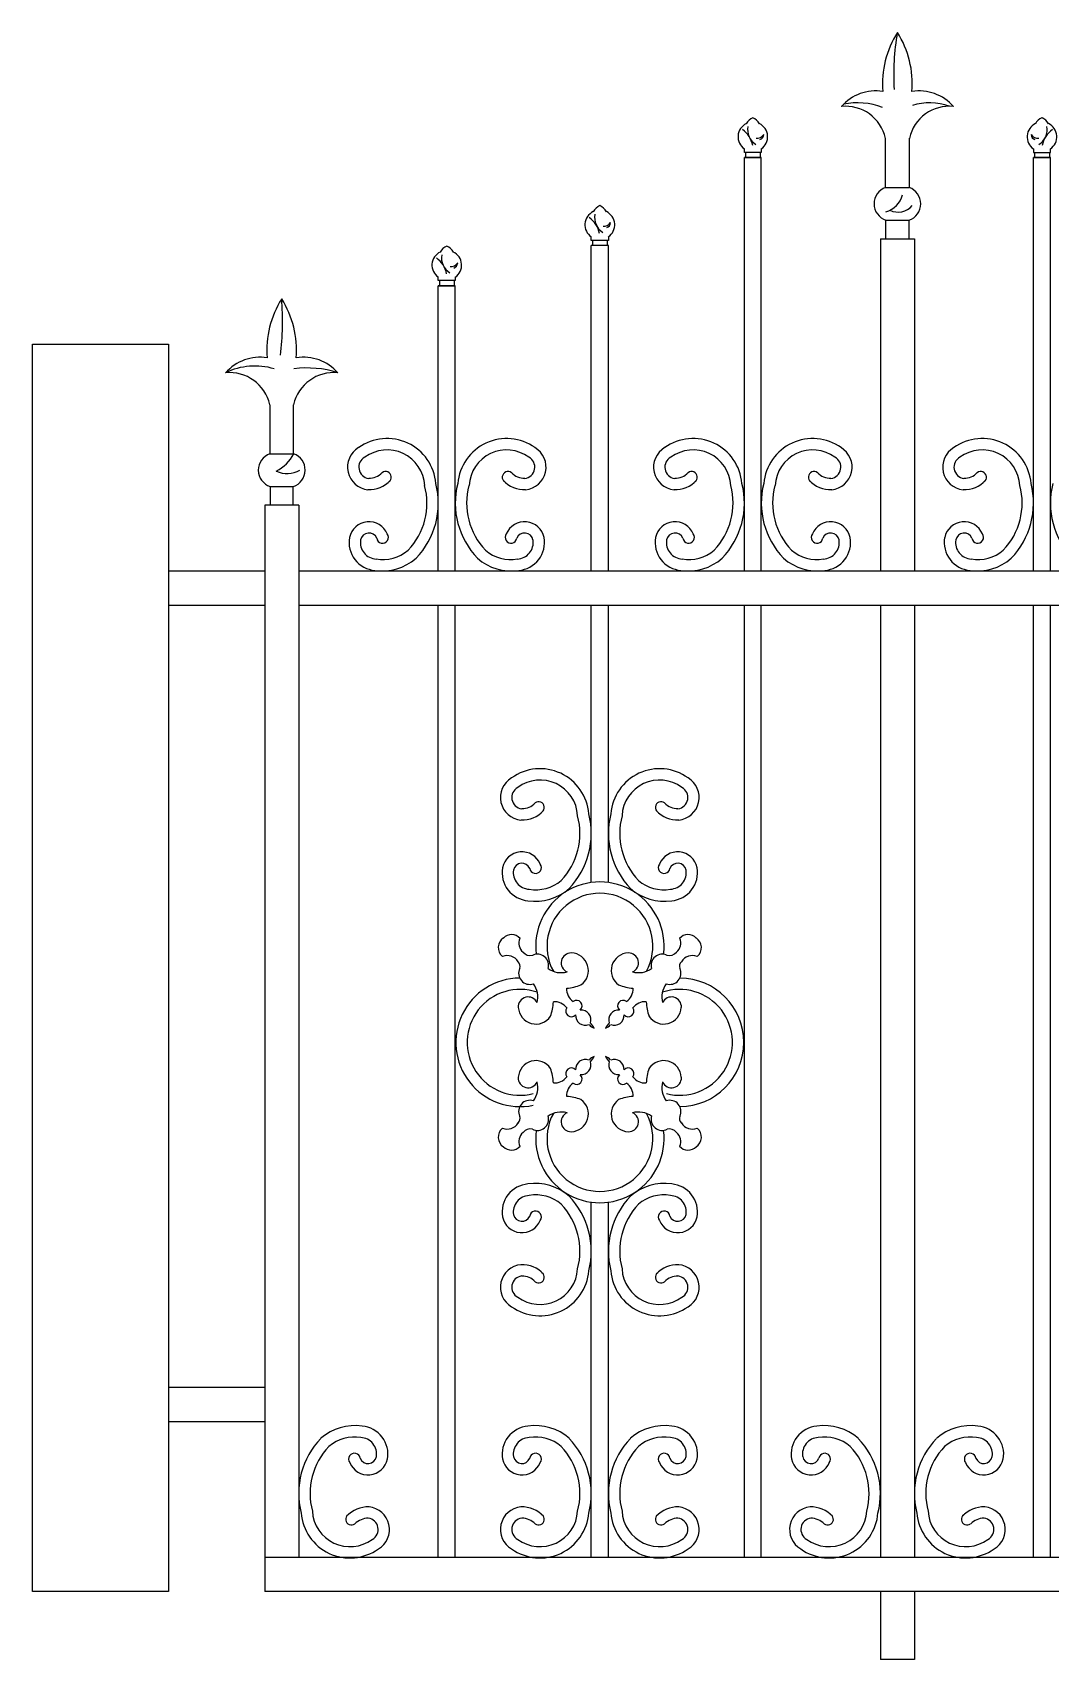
# Model space of a CAD drawing. Extents: x 12262 to 40734, y 30451 to 49613.
# Drawn here: x 15802 to 17149, y 43286 to 45439 of the extents above; entities that cross this region are included whole.
import ezdxf

# ---------------------------------------------------------------- set-up
doc = ezdxf.new("R2010")
doc.units = 0
doc.header["$LTSCALE"] = 0.85
doc.header["$MEASUREMENT"] = 0
doc.layers.get('0').update_dxf_attribs({"linetype": 'CONTINUOUS'})

# ---------------------------------------------------------------- blocks, each defined once
blk = doc.blocks.new('A$C4C8B02DE')
for p, q in [((564.4, 973.7), (564.4, 1006.2)), ((580.1, 1006.2), (580.1, 973.7)), ((471, 996.9), (471, 999.2)), ((482.2, 996.9), (471, 996.9)), ((471, 720), (471, 993.5)), ((471, 993.5), (482.2, 993.5)), ((482.2, 993.5), (471, 993.5)), ((482.2, 993.5), (471, 993.5)), ((471.7, 996.9), (471.7, 993.5)), ((481.5, 996.9), (481.5, 993.5)), ((482.2, 999.2), (482.2, 996.9)), ((482.2, 720), (482.2, 993.5)), ((662.3, 999.2), (662.3, 996.9)), ((662.3, 996.9), (673.5, 996.9)), ((662.3, 720), (662.3, 993.5)), ((662.3, 993.5), (673.5, 993.5)), ((662.3, 993.5), (673.5, 993.5)), ((673.5, 993.5), (662.3, 993.5)), ((663, 996.9), (663, 993.5)), ((672.8, 996.9), (672.8, 993.5)), ((673.5, 996.9), (673.5, 999.2)), ((673.5, 720), (673.5, 993.5)), ((564.4, 973.7), (580.1, 973.7)), ((564.6, 952.1), (579.9, 952.1)), ((564.6, 939.8), (564.6, 952.1)), ((579.9, 952.1), (579.9, 939.8)), ((369.7, 938.7), (369.7, 941)), ((381, 938.7), (369.7, 938.7)), ((370.5, 938.7), (370.5, 935.4)), ((380.2, 938.7), (380.2, 935.4)), ((381, 941), (381, 938.7)), ((561, 939.8), (561, 720)), ((561, 939.8), (583.5, 939.8)), ((583.5, 939.8), (583.5, 720)), ((369.7, 720), (369.7, 935.4)), ((381, 935.4), (369.7, 935.4)), ((381, 935.4), (369.7, 935.4)), ((381, 720), (381, 935.4)), ((268.5, 912.1), (268.5, 914.3)), ((279.7, 912.1), (268.5, 912.1)), ((268.5, 908.7), (279.7, 908.7)), ((279.7, 908.7), (268.5, 908.7)), ((279.7, 908.7), (268.5, 908.7)), ((268.5, 720), (268.5, 908.7)), ((269.2, 912.1), (269.2, 908.7)), ((279, 912.1), (279, 908.7)), ((279.7, 914.3), (279.7, 912.1)), ((279.7, 720), (279.7, 908.7)), ((0, 870), (90, 870)), ((0, 45), (0, 870)), ((90, 870), (90, 45)), ((157, 830), (157, 797.5)), ((172.7, 797.5), (172.7, 830)), ((157, 797.5), (172.7, 797.5)), ((157.2, 775.9), (172.5, 775.9)), ((157.2, 775.9), (157.2, 763.6)), ((172.5, 763.6), (172.5, 775.9)), ((153.6, 763.6), (153.6, 45)), ((176.1, 763.6), (153.6, 763.6)), ((176.1, 763.6), (176.1, 67.5)), ((90, 720), (153.6, 720)), ((176.1, 720), (2172.2, 720)), ((90, 697.5), (153.6, 697.5)), ((176.1, 697.5), (2172.2, 697.5)), ((268.5, 67.5), (268.5, 697.5)), ((279.7, 67.5), (279.7, 697.5)), ((369.7, 513.9), (369.7, 697.5)), ((381, 513.9), (381, 697.5)), ((471, 67.5), (471, 697.5)), ((482.2, 67.5), (482.2, 697.5)), ((561, 697.5), (561, 67.5)), ((583.5, 697.5), (583.5, 67.5)), ((662.3, 67.5), (662.3, 697.5)), ((673.5, 67.5), (673.5, 697.5)), ((369.7, 67.5), (369.7, 302.6)), ((369.7, 67.5), (369.7, 302.6)), ((381, 67.5), (381, 302.6)), ((381, 67.5), (381, 302.6)), ((90, 180), (153.6, 180)), ((90, 157.5), (153.6, 157.5)), ((2194.7, 67.5), (153.6, 67.5)), ((90, 45), (0, 45)), ((2194.7, 45), (153.6, 45)), ((561, 45), (561, 0)), ((583.5, 45), (583.5, 0)), ((583.5, 0), (561, 0))]:
    blk.add_line(p, q)
for centre, radius, start, end in [((625.7, 1042.3), 63.3, 147.6121, 184.5466), ((728.2, 1048.7), 158.4, 170.0163, 183.672), ((518.8, 1042.3), 63.3, 355.4534, 32.3879), ((558, 1007.2), 30.4, 81.2173, 138.7264), ((586.5, 1007.2), 30.4, 41.2736, 98.7827), ((537.9, 1000.3), 27.1, 12.542, 96.0201), ((545.7, 982.5), 47.2, 69.2047, 101.2159), ((606.6, 1000.3), 27.1, 83.9799, 167.458), ((593.7, 991.7), 38, 70.1888, 107.7072), ((476.4, 1007.2), 9.62, 115.1392, 236.0093), ((460.1, 998.3), 16.7, 11.0582, 54.9125), ((480.7, 1011), 9.78, 115.0551, 150.0493), ((484.7, 1012), 11.6, 169.4296, 238.4585), ((472.5, 1011), 9.78, 29.9507, 64.9449), ((476.8, 1007.2), 9.62, 303.9907, 64.8608), ((667.7, 1007.2), 9.62, 115.1392, 236.0093), ((672, 1011), 9.78, 115.0551, 150.0493), ((659.8, 1012), 11.6, 301.5415, 10.5704), ((663.8, 1011), 9.78, 29.9507, 64.9449), ((684.4, 998.3), 16.7, 125.0875, 168.9418), ((668.1, 1007.2), 9.62, 303.9907, 64.8608), ((479.2, 1011.8), 5.57, 265.5458, 325.6037), ((479.9, 1009), 3.92, 290.1783, 354.8868), ((665.3, 1011.8), 5.57, 214.3963, 274.4542), ((664.6, 1009), 3.92, 185.1132, 249.8217), ((568.2, 962.9), 11.4, 109.2353, 251.7854), ((560.8, 972.6), 15.4, 284.439, 345.526), ((576.3, 962.9), 11.4, 288.2146, 70.7647), ((379.5, 952.8), 9.78, 115.0551, 150.0493), ((371.2, 952.8), 9.78, 29.9507, 64.9449), ((572.6, 970), 12.6, 244.4964, 318.8779), ((375.1, 949), 9.62, 115.1392, 236.0093), ((358.8, 940.1), 16.7, 11.0582, 54.9125), ((383.5, 953.8), 11.6, 169.4296, 238.4585), ((377.9, 953.6), 5.57, 265.5458, 325.6037), ((375.6, 949), 9.62, 303.9907, 64.8608), ((378.6, 950.8), 3.92, 290.1783, 354.8868), ((273.9, 922.3), 9.62, 115.1392, 236.0093), ((257.6, 913.4), 16.7, 11.0582, 54.9125), ((278.2, 926.1), 9.78, 115.0551, 150.0493), ((282.2, 927.1), 11.6, 169.4296, 238.4585), ((270, 926.1), 9.78, 29.9507, 64.9449), ((274.3, 922.3), 9.62, 303.9907, 64.8608), ((276.7, 926.9), 5.57, 265.5458, 325.6037), ((277.4, 924.1), 3.92, 290.1783, 354.8868), ((218.3, 866.1), 63.3, 147.6121, 184.5466), ((-40.6, 885.3), 206, 353.6996, 4.0959), ((111.4, 866.1), 63.3, 355.4534, 32.3879), ((150.6, 831), 30.4, 81.2173, 138.7264), ((179.2, 831), 30.4, 41.2736, 98.7827), ((147.1, 811.5), 44.1, 73.2139, 116.0338), ((130.5, 824.1), 27.1, 12.542, 96.0201), ((199.2, 824.1), 27.1, 83.9799, 167.458), ((181.9, 789.7), 64.6, 71.8114, 98.0231), ((234.6, 775.2), 32.4, 4.6313, 125.4871), ((313.7, 775.2), 32.4, 54.5129, 175.3687), ((437.1, 775.2), 32.4, 4.6313, 125.4871), ((516.2, 775.2), 32.4, 54.5129, 175.3687), ((628.4, 775.2), 32.4, 4.6313, 125.4871), ((160.8, 786.7), 11.4, 109.2353, 251.7854), ((149.5, 809.6), 26.3, 296.6742, 332.608), ((169, 786.7), 11.4, 288.2146, 70.7647), ((223.4, 788.7), 15, 120.6615, 264.4109), ((234.6, 775.2), 24.9, 3.2152, 126.2922), ((313.7, 775.2), 24.9, 53.7078, 176.7848), ((324.8, 788.7), 15, 275.5891, 59.3385), ((425.9, 788.7), 15, 120.6615, 264.4109), ((437.1, 775.2), 24.9, 3.2152, 126.2922), ((516.2, 775.2), 24.9, 53.7078, 176.7848), ((527.3, 788.7), 15, 275.5891, 59.3385), ((617.2, 788.7), 15, 120.6615, 264.4109), ((628.4, 775.2), 24.9, 3.2152, 126.2922), ((168.5, 801.6), 17.1, 245.3529, 299.2255), ((223.4, 788.7), 7.51, 118.5059, 262.7118), ((233.6, 782), 3.79, 306.8427, 127.5002), ((314.6, 782), 3.79, 52.4998, 233.1573), ((324.8, 788.7), 7.51, 277.2882, 61.4941), ((425.9, 788.7), 7.51, 118.5059, 262.7118), ((436.1, 782), 3.79, 306.8427, 127.5002), ((517.1, 782), 3.79, 52.4998, 233.1573), ((527.3, 788.7), 7.51, 277.2882, 61.4941), ((617.2, 788.7), 7.51, 118.5059, 262.7118), ((627.4, 782), 3.79, 306.8427, 127.5002), ((222.6, 793.1), 19.3, 267.9893, 317.2256), ((222.6, 793.1), 11.8, 269.1827, 317.2256), ((216, 764.9), 45, 316.2209, 15.098), ((216, 764.9), 52.5, 316.0217, 14.2701), ((332.2, 764.9), 52.5, 165.7299, 223.9783), ((332.2, 764.9), 45, 164.902, 223.7791), ((325.6, 793.1), 19.3, 222.7744, 272.0107), ((325.6, 793.1), 11.8, 222.7744, 270.8173), ((425.1, 793.1), 19.3, 267.9893, 317.2256), ((425.1, 793.1), 11.8, 269.1827, 317.2256), ((418.5, 764.9), 45, 316.2209, 15.098), ((418.5, 764.9), 52.5, 316.0217, 14.2701), ((534.7, 764.9), 52.5, 165.7299, 223.9783), ((534.7, 764.9), 45, 164.902, 223.7791), ((528.1, 793.1), 19.3, 222.7744, 272.0107), ((528.1, 793.1), 11.8, 222.7744, 270.8173), ((616.4, 793.1), 19.3, 267.9893, 317.2256), ((616.4, 793.1), 11.8, 269.1827, 317.2256), ((609.8, 764.9), 45, 316.2209, 15.098), ((609.8, 764.9), 52.5, 316.0217, 14.2701), ((726, 764.9), 52.5, 165.7299, 223.9783), ((222.6, 739.5), 13.1, 22.3069, 168.5672), ((222.6, 739.5), 5.62, 22.3069, 169.1463), ((231.6, 742.2), 3.86, 188.3009, 36.3129), ((316.6, 742.2), 3.86, 143.6871, 351.6991), ((325.6, 739.5), 13.1, 11.4328, 157.6931), ((325.6, 739.5), 5.62, 10.8537, 157.6931), ((425.1, 739.5), 13.1, 22.3069, 168.5672), ((425.1, 739.5), 5.62, 22.3069, 169.1463), ((434.1, 742.2), 3.86, 188.3009, 36.3129), ((519.1, 742.2), 3.86, 143.6871, 351.6991), ((528.1, 739.5), 13.1, 11.4328, 157.6931), ((528.1, 739.5), 5.62, 10.8537, 157.6931), ((616.4, 739.5), 13.1, 22.3069, 168.5672), ((616.4, 739.5), 5.62, 22.3069, 169.1463), ((625.4, 742.2), 3.86, 188.3009, 36.3129), ((228.1, 739), 18.7, 170.266, 265.0602), ((227.9, 738.9), 11, 171.4348, 267.145), ((231.7, 753.6), 26, 260.2866, 310.2034), ((316.5, 753.6), 26, 229.7966, 279.7134), ((320.3, 738.9), 11, 272.855, 8.5652), ((320.1, 739), 18.7, 274.9398, 9.734), ((430.6, 739), 18.7, 170.266, 265.0602), ((430.4, 738.9), 11, 171.4348, 267.145), ((434.2, 753.6), 26, 260.2866, 310.2034), ((519, 753.6), 26, 229.7966, 279.7134), ((522.8, 738.9), 11, 272.855, 8.5652), ((522.6, 739), 18.7, 274.9398, 9.734), ((621.9, 739), 18.7, 170.266, 265.0602), ((621.7, 738.9), 11, 171.4348, 267.145), ((625.5, 753.6), 26, 260.2866, 310.2034), ((231.3, 754.1), 34.1, 261.8768, 311.1848), ((316.9, 754.1), 34.1, 228.8152, 278.1232), ((433.8, 754.1), 34.1, 261.8768, 311.1848), ((519.4, 754.1), 34.1, 228.8152, 278.1232), ((625.1, 754.1), 34.1, 261.8768, 311.1848), ((324.6, 570.2), 15, 120.6615, 264.4109), ((335.8, 556.8), 32.4, 4.6313, 125.4871), ((335.8, 556.8), 24.9, 3.2152, 126.2922), ((414.9, 556.8), 32.4, 54.5129, 175.3687), ((414.9, 556.8), 24.9, 53.7078, 176.7848), ((426.1, 570.2), 15, 275.5891, 59.3385), ((324.6, 570.2), 7.51, 118.5059, 262.7118), ((426.1, 570.2), 7.51, 277.2882, 61.4941), ((323.9, 574.6), 19.3, 267.9893, 317.2256), ((323.9, 574.6), 11.8, 269.1827, 317.2256), ((334.8, 563.6), 3.79, 306.8427, 127.5002), ((415.9, 563.6), 3.79, 52.4998, 233.1573), ((426.9, 574.6), 19.3, 222.7744, 272.0107), ((426.9, 574.6), 11.8, 222.7744, 270.8173), ((317.2, 546.4), 45, 316.2209, 15.098), ((317.2, 546.4), 52.5, 316.0217, 14.2701), ((433.5, 546.4), 52.5, 165.7299, 223.9783), ((433.5, 546.4), 45, 164.902, 223.7791), ((323.8, 521.1), 13.1, 22.3069, 168.5672), ((426.9, 521.1), 13.1, 11.4328, 157.6931), ((329.4, 520.5), 18.7, 170.266, 265.0602), ((329.1, 520.5), 11, 171.4348, 267.145), ((323.8, 521.1), 5.62, 22.3069, 169.1463), ((332.8, 523.8), 3.86, 188.3009, 36.3129), ((417.9, 523.8), 3.86, 143.6871, 351.6991), ((426.9, 521.1), 5.62, 10.8537, 157.6931), ((421.6, 520.5), 11, 272.855, 8.5652), ((421.3, 520.5), 18.7, 274.9398, 9.734), ((332.6, 535.6), 34.1, 261.8768, 311.1848), ((333, 535.1), 26, 260.2866, 310.2034), ((375.4, 471.8), 42.5, 352.8023, 187.1977), ((375.4, 471.8), 35, 331.6514, 208.3486), ((418.1, 535.6), 34.1, 228.8152, 278.1232), ((417.7, 535.1), 26, 229.7966, 279.7134), ((315.8, 470.9), 7.66, 123.7606, 230.2837), ((316.9, 472.1), 7.41, 40.4516, 136.2477), ((329.5, 473.7), 7.7, 155.1954, 229.7858), ((421.2, 473.7), 7.7, 310.2142, 24.8046), ((433.8, 472.1), 7.41, 43.7523, 139.5484), ((434.9, 470.9), 7.66, 309.7163, 56.2394), ((314.1, 457), 8.58, 31.9943, 111.6638), ((329.3, 471.5), 5.93, 217.4832, 284.58), ((334.1, 459.2), 7.36, 342.6729, 117.2399), ((356.3, 460.8), 6.53, 88.0143, 246.4555), ((356.1, 455.7), 11.7, 305.4034, 88.0143), ((394.6, 455.7), 11.7, 91.9857, 234.5966), ((394.4, 460.8), 6.53, 293.5445, 91.9857), ((416.6, 459.2), 7.36, 62.7601, 197.3271), ((421.4, 471.5), 5.93, 255.42, 322.5168), ((436.6, 457), 8.58, 68.3362, 148.0057), ((318.6, 458.6), 4.03, 337.8644, 47.4822), ((329, 453.9), 7.36, 154.2677, 288.8348), ((349.7, 469.3), 15, 235.2764, 285.4601), ((401, 469.3), 15, 254.5399, 304.7236), ((421.7, 453.9), 7.36, 251.1652, 25.7323), ((432.1, 458.6), 4.03, 132.5178, 202.1356), ((322.6, 408.2), 42.5, 90.3699, 281.8555), ((322.6, 408.2), 35, 71.198, 284.4496), ((319.3, 438.1), 15, 346.0476, 36.2312), ((350.5, 479.2), 35.3, 274.7856, 290.5601), ((363.1, 443.3), 9.73, 175.9887, 235.9234), ((400.2, 479.2), 35.3, 249.4399, 265.2144), ((387.6, 443.3), 9.73, 304.0766, 4.0113), ((431.4, 438.1), 15, 143.7688, 193.9524), ((428.1, 408.2), 35, 255.5504, 108.802), ((428.1, 408.2), 42.5, 270.3699, 89.6301), ((327.9, 431.7), 6.53, 25.0521, 183.4933), ((333.1, 432), 11.7, 183.4933, 326.1042), ((309.4, 437), 35.3, 340.9475, 356.722), ((345.6, 425.3), 9.73, 35.5843, 95.519), ((356.5, 428.8), 3.7, 144.7136, 318.656), ((359.9, 432.3), 3.7, 312.8516, 126.7941), ((390.8, 432.3), 3.7, 53.2059, 227.1484), ((394.2, 428.8), 3.7, 221.344, 35.2864), ((405.1, 425.3), 9.73, 84.481, 144.4157), ((441.3, 437), 35.3, 183.278, 199.0525), ((417.6, 432), 11.7, 213.8958, 356.5067), ((422.8, 431.7), 6.53, 356.5067, 154.9479), ((365.8, 426), 6.51, 176.5752, 291.2467), ((363, 423.1), 6.46, 340.7962, 95.1766), ((374.5, 425.3), 8.27, 220.3598, 249.5897), ((362.8, 413.9), 9.47, 22.3208, 48.4598), ((387.9, 413.9), 9.47, 131.5402, 157.6792), ((376.2, 425.3), 8.27, 290.4103, 319.6402), ((387.7, 423.1), 6.46, 84.8234, 199.2038), ((384.9, 426), 6.51, 248.7533, 3.4248), ((374.5, 391.1), 8.27, 110.4103, 139.6402), ((362.8, 402.5), 9.47, 311.5402, 337.6792), ((376.2, 391.1), 8.27, 40.3598, 69.5897), ((387.9, 402.5), 9.47, 202.3208, 228.4598), ((333.1, 384.4), 11.7, 33.8958, 176.5067), ((309.4, 379.4), 35.3, 3.278, 19.0525), ((356.5, 387.6), 3.7, 41.344, 215.2864), ((365.8, 390.4), 6.51, 68.7533, 183.4248), ((363, 393.3), 6.46, 264.8234, 19.2038), ((387.7, 393.3), 6.46, 160.7962, 275.1766), ((384.9, 390.4), 6.51, 356.5752, 111.2467), ((394.2, 387.6), 3.7, 324.7136, 138.656), ((441.3, 379.4), 35.3, 160.9475, 176.722), ((417.6, 384.4), 11.7, 3.4933, 146.1042), ((327.9, 384.7), 6.53, 176.5067, 334.9479), ((319.3, 378.4), 15, 323.7688, 13.9524), ((345.6, 391.1), 9.73, 264.481, 324.4157), ((363.1, 373.1), 9.73, 124.0766, 184.0113), ((359.9, 384.1), 3.7, 233.2059, 47.1484), ((390.8, 384.1), 3.7, 132.8516, 306.7941), ((387.6, 373.1), 9.73, 355.9887, 55.9234), ((405.1, 391.1), 9.73, 215.5843, 275.519), ((431.4, 378.4), 15, 166.0476, 216.2312), ((422.8, 384.7), 6.53, 205.0521, 3.4933), ((329, 362.5), 7.36, 71.1652, 205.7323), ((350.5, 337.3), 35.3, 69.4399, 85.2144), ((356.1, 360.8), 11.7, 271.9857, 54.5966), ((394.6, 360.8), 11.7, 125.4034, 268.0143), ((400.2, 337.3), 35.3, 94.7856, 110.5601), ((421.7, 362.5), 7.36, 334.2677, 108.8348), ((318.6, 357.8), 4.03, 312.5178, 22.1356), ((334.1, 357.3), 7.36, 242.7601, 17.3271), ((375.4, 344.6), 35, 151.6514, 28.3486), ((349.7, 347.1), 15, 74.5399, 124.7236), ((356.3, 355.6), 6.53, 113.5445, 271.9857), ((394.4, 355.6), 6.53, 268.0143, 66.4555), ((401, 347.1), 15, 55.2764, 105.4601), ((416.6, 357.3), 7.36, 162.6729, 297.2399), ((432.1, 357.8), 4.03, 157.8644, 227.4822), ((315.8, 345.5), 7.66, 129.7163, 236.2394), ((314.1, 359.4), 8.58, 248.3362, 328.0057), ((329.5, 342.7), 7.7, 130.2142, 204.8046), ((329.3, 345), 5.93, 75.42, 142.5168), ((375.4, 344.6), 42.5, 172.8023, 7.1977), ((421.4, 345), 5.93, 37.4832, 104.58), ((421.2, 342.7), 7.7, 335.1954, 49.7858), ((436.6, 359.4), 8.58, 211.9943, 291.6638), ((434.9, 345.5), 7.66, 303.7606, 50.2837), ((316.9, 344.3), 7.41, 223.7523, 319.5484), ((433.8, 344.3), 7.41, 220.4516, 316.2477), ((329.4, 295.9), 18.7, 94.9398, 189.734), ((332.6, 280.8), 34.1, 48.8152, 98.1232), ((418.1, 280.8), 34.1, 81.8768, 131.1848), ((421.3, 295.9), 18.7, 350.266, 85.0602), ((329.1, 295.9), 11, 92.855, 188.5652), ((333, 281.3), 26, 49.7966, 99.7134), ((317.2, 270), 52.5, 345.7299, 43.9783), ((433.5, 270), 52.5, 136.0217, 194.2701), ((417.7, 281.3), 26, 80.2866, 130.2034), ((421.6, 295.9), 11, 351.4348, 87.145), ((323.8, 295.4), 13.1, 191.4328, 337.6931), ((323.8, 295.4), 5.62, 190.8537, 337.6931), ((332.8, 292.7), 3.86, 323.6871, 171.6991), ((317.2, 270), 45, 344.902, 43.7791), ((433.5, 270), 45, 136.2209, 195.098), ((417.9, 292.7), 3.86, 8.3009, 216.3129), ((426.9, 295.4), 13.1, 202.3069, 348.5672), ((426.9, 295.4), 5.62, 202.3069, 349.1463), ((324.6, 246.2), 15, 95.5891, 239.3385), ((323.9, 241.8), 19.3, 42.7744, 92.0107), ((426.9, 241.8), 19.3, 87.9893, 137.2256), ((426.1, 246.2), 15, 300.6615, 84.4109), ((335.8, 259.7), 32.4, 234.5129, 355.3687), ((324.6, 246.2), 7.51, 97.2882, 241.4941), ((335.8, 259.7), 24.9, 233.7078, 356.7848), ((323.9, 241.8), 11.8, 42.7744, 90.8173), ((334.8, 252.8), 3.79, 232.4998, 53.1573), ((414.9, 259.7), 32.4, 184.6313, 305.4871), ((414.9, 259.7), 24.9, 183.2152, 306.2922), ((415.9, 252.8), 3.79, 126.8427, 307.5002), ((426.9, 241.8), 11.8, 89.1827, 137.2256), ((426.1, 246.2), 7.51, 298.5059, 82.7118), ((213.3, 120.6), 34.1, 81.8768, 131.1848), ((216.5, 135.7), 18.7, 350.266, 85.0602), ((329.4, 135.7), 18.7, 94.9398, 189.734), ((332.6, 120.6), 34.1, 48.8152, 98.1232), ((418.1, 120.6), 34.1, 81.8768, 131.1848), ((421.3, 135.7), 18.7, 350.266, 85.0602), ((520.6, 135.7), 18.7, 94.9398, 189.734), ((523.8, 120.6), 34.1, 48.8152, 98.1232), ((620.7, 120.6), 34.1, 81.8768, 131.1848), ((623.9, 135.7), 18.7, 350.266, 85.0602), ((228.6, 109.8), 52.5, 136.0217, 194.2701), ((228.6, 109.8), 45, 136.2209, 195.098), ((212.9, 121.1), 26, 80.2866, 130.2034), ((216.7, 135.8), 11, 351.4348, 87.145), ((329.1, 135.8), 11, 92.855, 188.5652), ((333, 121.1), 26, 49.7966, 99.7134), ((317.2, 109.8), 45, 344.902, 43.7791), ((317.2, 109.8), 52.5, 345.7299, 43.9783), ((433.5, 109.8), 52.5, 136.0217, 194.2701), ((433.5, 109.8), 45, 136.2209, 195.098), ((417.7, 121.1), 26, 80.2866, 130.2034), ((421.6, 135.8), 11, 351.4348, 87.145), ((520.4, 135.8), 11, 92.855, 188.5652), ((524.2, 121.1), 26, 49.7966, 99.7134), ((508.5, 109.8), 45, 344.902, 43.7791), ((508.5, 109.8), 52.5, 345.7299, 43.9783), ((636, 109.8), 52.5, 136.0217, 194.2701), ((636, 109.8), 45, 136.2209, 195.098), ((620.3, 121.1), 26, 80.2866, 130.2034), ((624.1, 135.8), 11, 351.4348, 87.145), ((213, 132.5), 3.86, 8.3009, 216.3129), ((222, 135.2), 13.1, 202.3069, 348.5672), ((222, 135.2), 5.62, 202.3069, 349.1463), ((323.8, 135.2), 13.1, 191.4328, 337.6931), ((323.8, 135.2), 5.62, 190.8537, 337.6931), ((332.8, 132.5), 3.86, 323.6871, 171.6991), ((417.9, 132.5), 3.86, 8.3009, 216.3129), ((426.9, 135.2), 13.1, 202.3069, 348.5672), ((426.9, 135.2), 5.62, 202.3069, 349.1463), ((515.1, 135.2), 13.1, 191.4328, 337.6931), ((515.1, 135.2), 5.62, 190.8537, 337.6931), ((524.1, 132.5), 3.86, 323.6871, 171.6991), ((620.4, 132.5), 3.86, 8.3009, 216.3129), ((629.4, 135.2), 13.1, 202.3069, 348.5672), ((629.4, 135.2), 5.62, 202.3069, 349.1463), ((210, 99.5), 32.4, 184.6313, 305.4871), ((210, 99.5), 24.9, 183.2152, 306.2922), ((222, 81.6), 19.3, 87.9893, 137.2256), ((221.2, 86), 15, 300.6615, 84.4109), ((324.6, 86), 15, 95.5891, 239.3385), ((335.8, 99.5), 32.4, 234.5129, 355.3687), ((335.8, 99.5), 24.9, 233.7078, 356.7848), ((323.9, 81.6), 19.3, 42.7744, 92.0107), ((414.9, 99.5), 32.4, 184.6313, 305.4871), ((414.9, 99.5), 24.9, 183.2152, 306.2922), ((426.9, 81.6), 19.3, 87.9893, 137.2256), ((426.1, 86), 15, 300.6615, 84.4109), ((515.9, 86), 15, 95.5891, 239.3385), ((527.1, 99.5), 32.4, 234.5129, 355.3687), ((527.1, 99.5), 24.9, 233.7078, 356.7848), ((515.1, 81.6), 19.3, 42.7744, 92.0107), ((617.4, 99.5), 32.4, 184.6313, 305.4871), ((617.4, 99.5), 24.9, 183.2152, 306.2922), ((629.4, 81.6), 19.3, 87.9893, 137.2256), ((628.6, 86), 15, 300.6615, 84.4109), ((211, 92.7), 3.79, 126.8427, 307.5002), ((222, 81.6), 11.8, 89.1827, 137.2256), ((221.2, 86), 7.51, 298.5059, 82.7118), ((324.6, 86), 7.51, 97.2882, 241.4941), ((323.9, 81.6), 11.8, 42.7744, 90.8173), ((334.8, 92.7), 3.79, 232.4998, 53.1573), ((415.9, 92.7), 3.79, 126.8427, 307.5002), ((426.9, 81.6), 11.8, 89.1827, 137.2256), ((426.1, 86), 7.51, 298.5059, 82.7118), ((515.9, 86), 7.51, 97.2882, 241.4941), ((515.1, 81.6), 11.8, 42.7744, 90.8173), ((526.1, 92.7), 3.79, 232.4998, 53.1573), ((618.4, 92.7), 3.79, 126.8427, 307.5002), ((629.4, 81.6), 11.8, 89.1827, 137.2256), ((628.6, 86), 7.51, 298.5059, 82.7118)]:
    blk.add_arc(centre, radius, start, end)

msp = doc.modelspace()

# ---------------------------------------------------------------- block references
at = {"xscale": 2, "yscale": 2, "zscale": 2}
msp.add_blockref('A$C4C8B02DE', (15802.1, 43286.3), dxfattribs=at)

doc.saveas('drawing.dxf')
